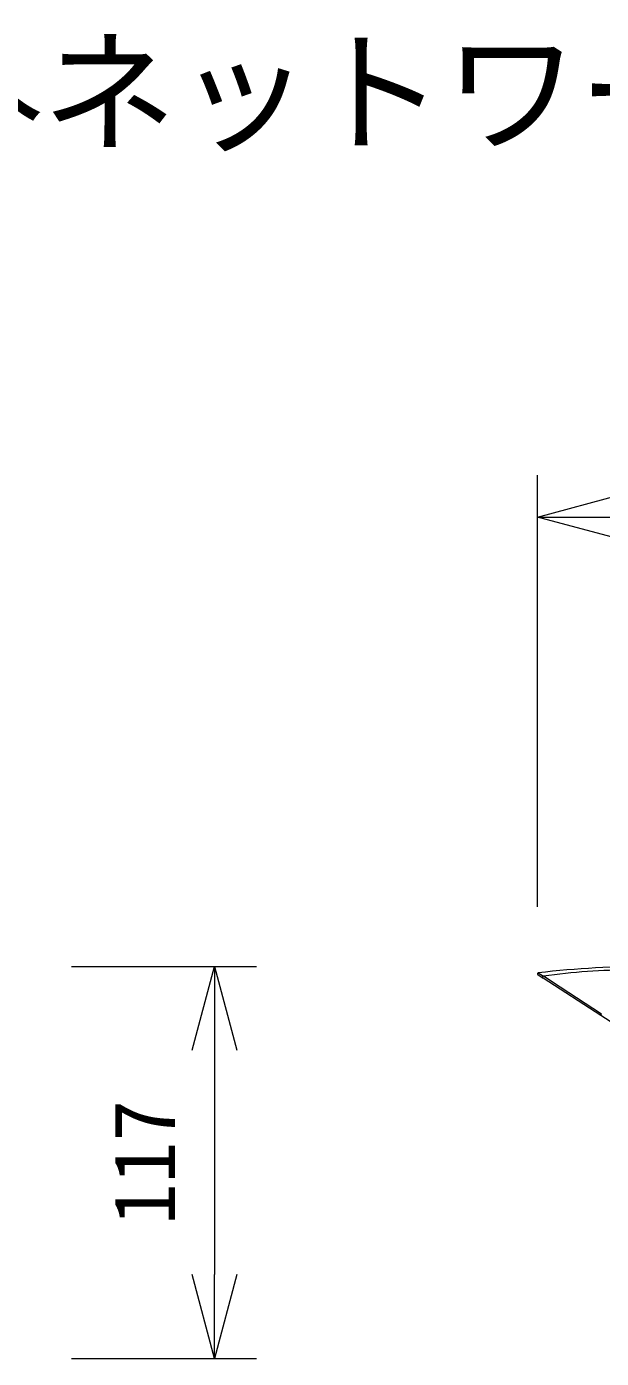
# Model space of a CAD drawing. Units: millimetres, scale not verified. Extents: x -63 to 62, y -56 to 57.
# Drawn here: x -19.96 to -2.81, y 17.06 to 56.81 of the extents above; entities that cross this region are included whole.
import ezdxf
from ezdxf.enums import TextEntityAlignment as Align

# ---------------------------------------------------------------- set-up
doc = ezdxf.new("R2010")
doc.units = ezdxf.units.MM
doc.header["$LTSCALE"] = 0.125
for name, color, linetype, lineweight in [('0-0_0', 7, 'Continuous', 20), ('0-4_SUNPO', 7, 'Continuous', 20), ('0-5_GAIKEI', 1, 'Continuous', 18)]:
    doc.layers.add(name, color=color, linetype=linetype, lineweight=lineweight)
doc.layers.add('0-1_MOJI1', color=7, linetype='Continuous')
doc.styles.add('ＭＳ ゴシック', font='')
doc.styles.get('ＭＳ ゴシック').set_extended_font_data('MS Gothic')

# ---------------------------------------------------------------- blocks, each defined once
blk = doc.blocks.new('_Open30')
at = {"layer": '0-0_0'}
blk.add_line((0, 0), (-1, 0), dxfattribs=at)
blk.add_lwpolyline([(-1, 0.26795), (0, 0), (-1, -0.26795)], dxfattribs=at)
blk = doc.blocks.new('D2')
at = {"layer": '0-4_SUNPO'}
for p, q in [((188.779, 344.033), (188.779, 356.9159)), ((221.2358, 349.8534), (221.2358, 356.9159)), ((191.279, 355.6659), (218.7358, 355.6659))]:
    blk.add_line(p, q, dxfattribs=at)
at = {"layer": '0-4_SUNPO', "xscale": 2.5, "yscale": 2.5, "rotation": 180}
blk.add_blockref('_Open30', (188.779, 355.6659), dxfattribs=at)
at = {"layer": '0-4_SUNPO', "xscale": 2.5, "yscale": 2.5}
blk.add_blockref('_Open30', (221.2358, 355.6659), dxfattribs=at)
at = {"layer": '0-4_SUNPO', "style": 'ＭＳ ゴシック'}
blk.add_text('324.5', height=1.833, dxfattribs=at).set_placement((201.8824, 356.2909), align=Align.BOTTOM_LEFT)
blk = doc.blocks.new('D6')
at = {"layer": '0-4_SUNPO'}
for p, q in [((174.8792, 342.2534), (180.3916, 342.2534)), ((179.1416, 339.7534), (179.1416, 333.0534)), ((174.8792, 330.5534), (180.3916, 330.5534))]:
    blk.add_line(p, q, dxfattribs=at)
at = {"layer": '0-4_SUNPO', "xscale": 2.5, "yscale": 2.5}
for p, rotation in [((179.1416, 342.2534), 90), ((179.1416, 330.5534), 270)]:
    blk.add_blockref('_Open30', p, dxfattribs=dict(at, rotation=rotation))
at = {"layer": '0-4_SUNPO', "style": 'ＭＳ ゴシック'}
blk.add_text('117', height=1.833, rotation=90, dxfattribs=at).set_placement((178.5166, 334.5284), align=Align.BOTTOM_LEFT)

msp = doc.modelspace()

# ---------------------------------------------------------------- linework, layer by layer
at = {"layer": '0-5_GAIKEI', "color": 7}
for p, q in [((-4.708, 28.5139), (-4.5525, 28.4128)), ((-2.8276, 27.2927), (-4.5525, 28.4128)), ((-0.0686, 25.501), (-2.8276, 27.2927))]:
    msp.add_line(p, q, dxfattribs=at)
at = {"layer": '0-5_GAIKEI'}
msp.add_line((-4.695, 28.5688), (-4.5404, 28.4676), dxfattribs=at)
msp.add_lwpolyline([(-2.8123, 27.331), (-4.0435, 28.1391), (-4.5404, 28.4676)], dxfattribs=at)
at = {"layer": '0-5_GAIKEI', "color": 7}
for centre, radius, start, end in [((-1.26, -2.2667), 31.0262, 90.00884, 96.35635), ((-4.6917, 28.539), 0.03, 96.34243, 237)]:
    msp.add_arc(centre, radius, start, end, dxfattribs=at)
at = {"layer": '0-5_GAIKEI'}
for centre, radius, start, end in [((-1.9522, 10.1386), 18.5108, 89.88152, 98.0376), ((-4.536, 28.4379), 0.03, 98.46434, 236.6445)]:
    msp.add_arc(centre, radius, start, end, dxfattribs=at)
msp.add_ellipse((-2.8113, 27.3179), major_axis=(-0.0163, -0.0252), ratio=0.285999, start_param=4.3563653, end_param=6.2831853, dxfattribs=at)

# ---------------------------------------------------------------- block references
at = {"layer": '0-4_SUNPO'}
for name in ['D2', 'D6']:
    msp.add_blockref(name, (-193.5007, -313.4939), dxfattribs=at)

# ---------------------------------------------------------------- texts
at = {"layer": '0-1_MOJI1', "style": 'ＭＳ ゴシック'}
msp.add_text('４Ｋ屋外ネットワークカメラ（天井付型）', height=2.933, dxfattribs=at).set_placement((-35.5007, 52.5061), align=Align.BOTTOM_LEFT)

doc.saveas('drawing.dxf')
